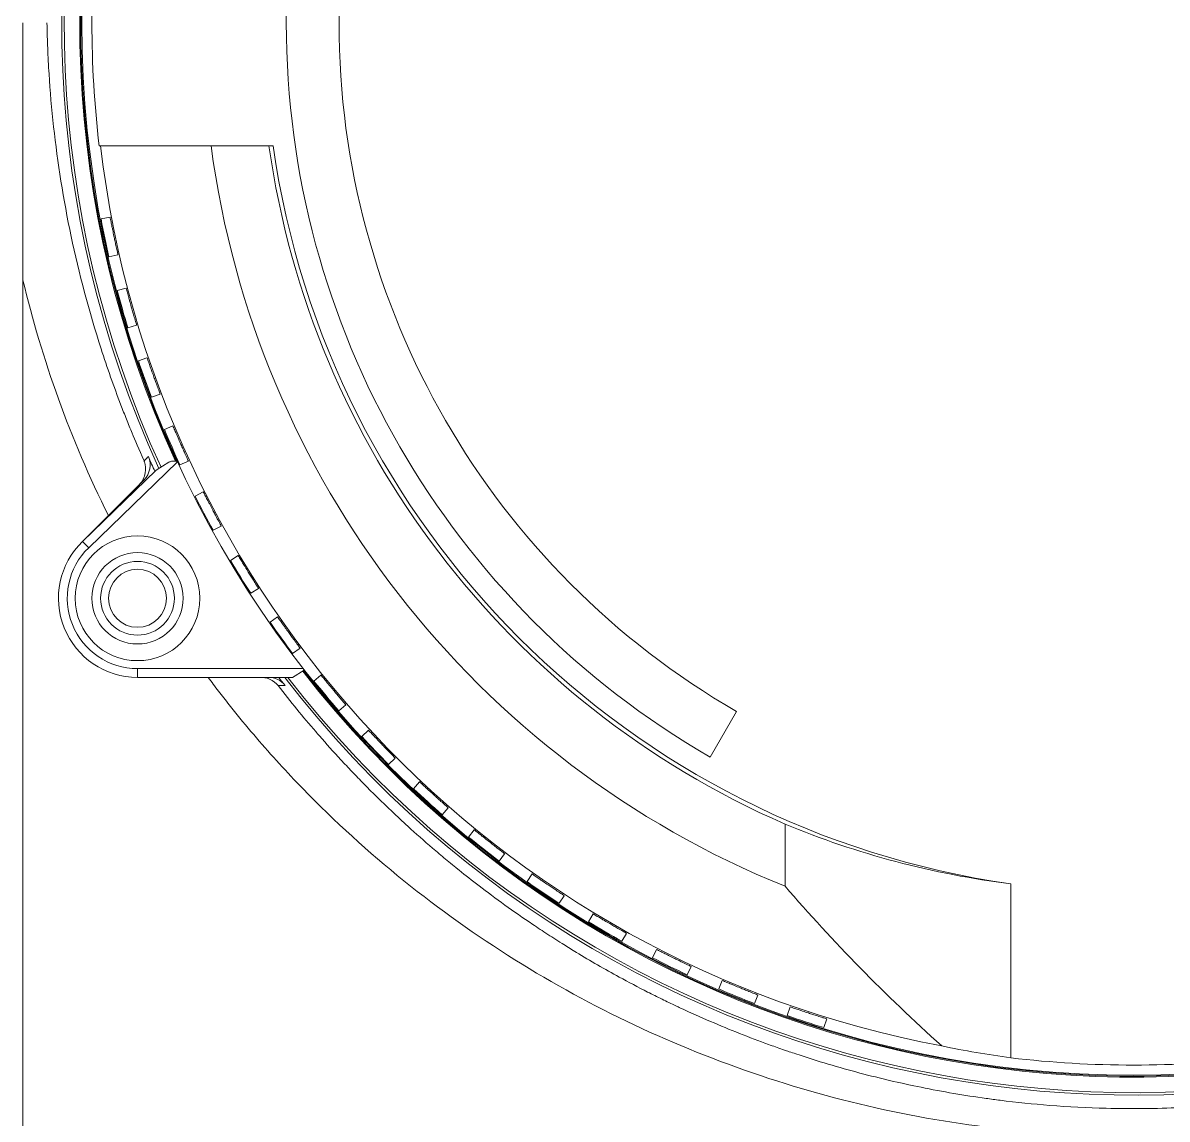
# Model space of a CAD drawing. Header units: inches. Extents: x 52169 to 69006, y 13152 to 42758.
# Drawn here: x 55429.8 to 55494.9, y 31529 to 31591.4 of the extents above; entities that cross this region are included whole.
import ezdxf

# ---------------------------------------------------------------- set-up
doc = ezdxf.new("R2010")
doc.units = ezdxf.units.IN
doc.header["$MEASUREMENT"] = 0

msp = doc.modelspace()

# ---------------------------------------------------------------- linework, layer by layer
at = {"color": 8, "linetype": 'Continuous', "lineweight": 0}
for p, q in [((55434.111, 31584.407, 0), (55434.183, 31584.407, 0)), ((55440.48, 31584.407, 0), (55444.013, 31584.407, 0)), ((55434.727, 31580.354, 0), (55434.217, 31580.247, 0)), ((55434.73, 31580.354, 0), (55434.727, 31580.354, 0)), ((55434.667, 31578.094, 0), (55435.176, 31578.2, 0)), ((55435.177, 31578.2, 0), (55435.18, 31578.201, 0)), ((55429.765, 31488.407, 0), (55429.765, 31576.772, 0)), ((55435.64, 31576.314, 0), (55435.139, 31576.173, 0)), ((55435.643, 31576.315, 0), (55435.64, 31576.315, 0)), ((55435.738, 31574.056, 0), (55436.239, 31574.198, 0)), ((55436.239, 31574.198, 0), (55436.242, 31574.198, 0)), ((55436.832, 31572.349, 0), (55436.342, 31572.173, 0)), ((55436.835, 31572.35, 0), (55436.833, 31572.349, 0)), ((55437.088, 31570.103, 0), (55437.577, 31570.279, 0)), ((55437.578, 31570.279, 0), (55437.581, 31570.28, 0)), ((55438.298, 31568.476, 0), (55437.822, 31568.266, 0)), ((55438.302, 31568.478, 0), (55438.299, 31568.476, 0)), ((55438.571, 31566.42, 0), (55433.512, 31561.534, 0)), ((55438.084, 31566.396, 0), (55437.356, 31565.941, 0)), ((55438.71, 31566.253, 0), (55439.186, 31566.463, 0)), ((55439.187, 31566.464, 0), (55439.189, 31566.465, 0)), ((55437.356, 31565.941, 0), (55433.165, 31561.894, 0)), ((55433.109, 31561.839, 0), (55436.659, 31565.389, 0)), ((55440.031, 31564.715, 0), (55439.571, 31564.472, 0)), ((55440.034, 31564.717, 0), (55440.032, 31564.716, 0)), ((55440.597, 31562.526, 0), (55441.057, 31562.769, 0)), ((55441.058, 31562.769, 0), (55441.06, 31562.771, 0)), ((55433.165, 31561.894, 0), (55433.512, 31561.534, 0)), ((55442.022, 31561.084, 0), (55441.58, 31560.81, 0)), ((55442.025, 31561.086, 0), (55442.023, 31561.085, 0)), ((55442.739, 31558.94, 0), (55443.182, 31559.214, 0)), ((55443.182, 31559.215, 0), (55443.185, 31559.216, 0)), ((55444.262, 31557.601, 0), (55443.84, 31557.296, 0)), ((55444.264, 31557.603, 0), (55444.262, 31557.601, 0)), ((55445.126, 31555.512, 0), (55445.549, 31555.817, 0)), ((55445.549, 31555.817, 0), (55445.551, 31555.819, 0)), ((55436.291, 31554.657, 0), (55445.726, 31554.657, 0)), ((55436.291, 31554.157, 0), (55436.291, 31554.657, 0)), ((55445.122, 31554.157, 0), (55445.79, 31554.575, 0)), ((55436.291, 31554.157, 0), (55445.122, 31554.157, 0)), ((55446.739, 31554.282, 0), (55446.339, 31553.949, 0)), ((55446.741, 31554.285, 0), (55446.739, 31554.283, 0)), ((55447.747, 31552.259, 0), (55448.147, 31552.592, 0)), ((55448.148, 31552.593, 0), (55448.15, 31552.594, 0)), ((55468.89, 31549.621, 0), (55470.39, 31552.219, 0)), ((55449.441, 31551.145, 0), (55449.065, 31550.784, 0)), ((55449.444, 31551.147, 0), (55449.442, 31551.145, 0)), ((55450.588, 31549.197, 0), (55450.964, 31549.557, 0)), ((55450.964, 31549.557, 0), (55450.966, 31549.559, 0)), ((55452.356, 31548.203, 0), (55452.006, 31547.818, 0)), ((55452.358, 31548.206, 0), (55452.356, 31548.204, 0)), ((55453.636, 31546.34, 0), (55453.986, 31546.725, 0)), ((55453.986, 31546.726, 0), (55453.988, 31546.728, 0)), ((55455.469, 31545.472, 0), (55455.147, 31545.063, 0)), ((55455.471, 31545.475, 0), (55455.469, 31545.473, 0)), ((55473.162, 31542.266, 0), (55473.162, 31545.806, 0)), ((55456.876, 31543.703, 0), (55457.197, 31544.112, 0)), ((55457.198, 31544.112, 0), (55457.2, 31544.114, 0)), ((55458.764, 31542.965, 0), (55458.472, 31542.534, 0)), ((55458.766, 31542.968, 0), (55458.765, 31542.966, 0)), ((55486.015, 31542.404, 0), (55486.015, 31532.502, 0)), ((55460.291, 31541.298, 0), (55460.584, 31541.728, 0)), ((55460.584, 31541.729, 0), (55460.586, 31541.731, 0)), ((55462.227, 31540.694, 0), (55461.965, 31540.244, 0)), ((55462.229, 31540.697, 0), (55462.227, 31540.694, 0)), ((55463.866, 31539.137, 0), (55464.128, 31539.587, 0)), ((55464.129, 31539.588, 0), (55464.13, 31539.59, 0)), ((55465.839, 31538.67, 0), (55465.61, 31538.202, 0)), ((55465.841, 31538.673, 0), (55465.84, 31538.67, 0)), ((55467.584, 31537.231, 0), (55467.813, 31537.698, 0)), ((55467.814, 31537.699, 0), (55467.815, 31537.701, 0)), ((55469.584, 31536.902, 0), (55469.388, 31536.42, 0)), ((55469.586, 31536.905, 0), (55469.585, 31536.903, 0)), ((55471.425, 31535.589, 0), (55471.621, 31536.071, 0)), ((55471.622, 31536.072, 0), (55471.623, 31536.074, 0)), ((55473.444, 31535.401, 0), (55473.281, 31534.906, 0)), ((55473.445, 31535.404, 0), (55473.444, 31535.401, 0)), ((55475.371, 31534.219, 0), (55475.534, 31534.713, 0)), ((55475.534, 31534.714, 0), (55475.535, 31534.717, 0))]:
    msp.add_line(p, q, dxfattribs=at)
for centre, radius in [((55493.015, 31591.407, 0), 59.89), ((55436.291, 31558.657, 0), 3.55), ((55436.291, 31558.657, 0), 2.6), ((55436.291, 31558.657, 0), 2.1), ((55436.291, 31558.657, 0), 1.65)]:
    msp.add_circle(centre, radius, dxfattribs=at)
for centre, radius, start, end in [((55493.015, 31591.407, 0), 61.028, 217.61674, 204.56328), ((55493.015, 31591.407, 0), 60.886, 217.71936, 204.54592), ((55493.015, 31591.407, 0), 60, 217.94082, 204.5662), ((55493.015, 31591.407, 0), 59.948, 217.94603, 204.60783), ((55493.015, 31591.407, 0), 48.25, 120, 240), ((55493.015, 31591.407, 0), 45.25, 120, 240), ((55493.015, 31591.407, 0), 59.319, 173.22298, 186.77702), ((55493.015, 31591.407, 0), 59.247, 186.7853, 259.36753), ((55493.015, 31591.407, 0), 53, 187.58954, 248.00095), ((55493.015, 31591.407, 0), 49.736, 188.0909, 246.47327), ((55493.015, 31591.407, 0), 49.5, 188.12968, 261.87032), ((55493.015, 31591.407, 0), 59.848, 190.74685, 192.85315), ((55493.015, 31591.407, 0), 59.848, 194.74685, 196.85315), ((55493.015, 31591.407, 0), 59.848, 198.74685, 200.85315), ((55493.015, 31591.407, 0), 59.848, 202.74685, 204.85315), ((55493.015, 31591.407, 0), 61.297, 203.74835, 204.61431), ((55438.349, 31565.972, 0), 0.5, 60.8742, 63.57967), ((55493.015, 31591.407, 0), 59.848, 206.74685, 208.85315), ((55436.291, 31558.657, 0), 4.5, 134, 270), ((55436.291, 31558.657, 0), 4, 134, 270), ((55493.015, 31591.407, 0), 59.848, 210.74685, 212.85315), ((55493.015, 31591.407, 0), 59.848, 214.74685, 216.85315), ((55493.015, 31591.407, 0), 61.297, 217.4235, 217.96923), ((55493.015, 31591.407, 0), 59.848, 218.74685, 220.85315), ((55493.015, 31591.407, 0), 59.848, 222.74685, 224.85315), ((55493.015, 31591.407, 0), 59.848, 226.74685, 228.85315), ((55493.015, 31591.407, 0), 59.848, 230.74685, 232.85315), ((55493.015, 31591.407, 0), 59.848, 234.74685, 236.85315), ((55493.015, 31591.407, 0), 59.848, 238.74685, 240.85315), ((55493.015, 31591.407, 0), 59.848, 242.74685, 244.85315), ((55493.015, 31591.407, 0), 59.848, 246.74685, 248.85315), ((55493.015, 31591.407, 0), 59.848, 250.74685, 252.85315), ((55493.015, 31591.407, 0), 59.319, 263.22298, 276.77702)]:
    msp.add_arc(centre, radius, start, end, dxfattribs=at)
for centre, major_axis, ratio, start_param, end_param in [((55435.811, 31566.238, 0), (0.851, 0.847), 0.999607, -1.56807, -0.368054), ((55492.11, 31591.407, 0), (-49.388, 0), 0.999832, 1.177052, 1.447082), ((55584.921, 31591.407, 0), (131.254, 0), 0.713939, -2.589571, -2.471064), ((55494.218, 31592.062, 0), (10.467, 59.204), 0.994615, -3.169975, -3.103254)]:
    msp.add_ellipse(centre, major_axis=major_axis, ratio=ratio, start_param=start_param, end_param=end_param, dxfattribs=at)
at = {"color": 8, "linetype": 'Continuous', "lineweight": 0, "extrusion": (0, 0, -1)}
msp.add_ellipse((55443.746, 31552.957, 0), major_axis=(1.201, -0.006), ratio=0.999445, start_param=-1.575386, end_param=-0.667005, dxfattribs=at)
at = {"color": 8, "linetype": 'Continuous', "lineweight": 0}
for points, knots in [([(55429.765, 31576.772, 0), (55429.765, 31579.153, 0), (55429.765, 31581.723, 0), (55429.765, 31585.662, 0), (55429.765, 31586.927, 0), (55429.765, 31589.284, 0), (55429.765, 31590.358, 0), (55429.765, 31591.407, 0)], [-1.689397, -1.689397, -1.689397, -1.689397, -0.818472, -0.818472, -0.386432, -0.386432, -0.000001, -0.000001, -0.000001, -0.000001]), ([(55431.135, 31591.407, 0), (55431.14, 31591.137, 0), (55431.146, 31590.882, 0), (55431.154, 31590.642, 0), (55431.161, 31590.402, 0), (55431.168, 31590.211, 0), (55431.177, 31589.968, 0), (55431.197, 31589.482, 0), (55431.222, 31588.996, 0), (55431.253, 31588.502, 0), (55431.316, 31587.514, 0), (55431.401, 31586.517, 0), (55431.514, 31585.497, 0), (55431.739, 31583.457, 0), (55432.069, 31581.365, 0), (55432.515, 31579.257, 0), (55432.96, 31577.149, 0), (55433.532, 31574.983, 0), (55434.22, 31572.854, 0), (55434.563, 31571.79, 0), (55434.942, 31570.714, 0), (55435.349, 31569.651, 0), (55435.451, 31569.386, 0), (55435.555, 31569.12, 0), (55435.661, 31568.855, 0), (55435.713, 31568.722, 0), (55435.767, 31568.59, 0), (55435.821, 31568.457, 0), (55435.874, 31568.325, 0), (55435.943, 31568.159, 0), (55435.984, 31568.06, 0), (55436.148, 31567.664, 0), (55436.371, 31567.136, 0), (55436.664, 31566.479, 0)], [0, 0, 0, 0, 0.03125, 0.03125, 0.03125, 0.0625, 0.0625, 0.0625, 0.125, 0.125, 0.125, 0.25, 0.25, 0.25, 0.5, 0.5, 0.5, 0.75, 0.75, 0.75, 0.875, 0.875, 0.875, 0.90625, 0.90625, 0.90625, 0.921875, 0.921875, 0.921875, 0.9375, 0.9375, 0.9375, 1, 1, 1, 1]), ([(55435.18, 31578.201, 0), (55435.164, 31578.275, 0), (55435.148, 31578.349, 0), (55435.131, 31578.425, 0), (55435.108, 31578.529, 0), (55435.085, 31578.638, 0), (55435.062, 31578.745, 0), (55435.042, 31578.834, 0), (55435.024, 31578.923, 0), (55435.005, 31579.012, 0), (55434.987, 31579.099, 0), (55434.968, 31579.188, 0), (55434.95, 31579.276, 0), (55434.927, 31579.388, 0), (55434.903, 31579.5, 0), (55434.88, 31579.611, 0), (55434.866, 31579.676, 0), (55434.853, 31579.742, 0), (55434.839, 31579.808, 0), (55434.821, 31579.899, 0), (55434.803, 31579.991, 0), (55434.785, 31580.08, 0), (55434.766, 31580.173, 0), (55434.748, 31580.264, 0), (55434.73, 31580.354, 0)], [0, 0, 0, 0, 0.108234, 0.108234, 0.108234, 0.25564, 0.25564, 0.25564, 0.37886, 0.37886, 0.37886, 0.49998, 0.49998, 0.49998, 0.653249, 0.653249, 0.653249, 0.744317, 0.744317, 0.744317, 0.868717, 0.868717, 0.868717, 1, 1, 1, 1]), ([(55436.242, 31574.199, 0), (55436.221, 31574.271, 0), (55436.2, 31574.344, 0), (55436.178, 31574.419, 0), (55436.148, 31574.521, 0), (55436.116, 31574.628, 0), (55436.086, 31574.733, 0), (55436.061, 31574.821, 0), (55436.036, 31574.908, 0), (55436.011, 31574.995, 0), (55435.987, 31575.081, 0), (55435.962, 31575.169, 0), (55435.938, 31575.255, 0), (55435.906, 31575.365, 0), (55435.875, 31575.475, 0), (55435.845, 31575.584, 0), (55435.826, 31575.649, 0), (55435.808, 31575.713, 0), (55435.79, 31575.778, 0), (55435.766, 31575.867, 0), (55435.741, 31575.958, 0), (55435.717, 31576.045, 0), (55435.692, 31576.137, 0), (55435.667, 31576.226, 0), (55435.643, 31576.315, 0)], [0, 0, 0, 0, 0.108234, 0.108234, 0.108234, 0.25564, 0.25564, 0.25564, 0.37886, 0.37886, 0.37886, 0.49998, 0.49998, 0.49998, 0.653249, 0.653249, 0.653249, 0.744317, 0.744317, 0.744317, 0.868717, 0.868717, 0.868717, 1, 1, 1, 1]), ([(55437.581, 31570.28, 0), (55437.554, 31570.351, 0), (55437.528, 31570.422, 0), (55437.501, 31570.496, 0), (55437.464, 31570.595, 0), (55437.425, 31570.7, 0), (55437.388, 31570.803, 0), (55437.356, 31570.889, 0), (55437.326, 31570.973, 0), (55437.295, 31571.059, 0), (55437.264, 31571.143, 0), (55437.234, 31571.228, 0), (55437.203, 31571.313, 0), (55437.165, 31571.421, 0), (55437.126, 31571.528, 0), (55437.088, 31571.635, 0), (55437.065, 31571.698, 0), (55437.042, 31571.761, 0), (55437.02, 31571.824, 0), (55436.989, 31571.911, 0), (55436.958, 31572, 0), (55436.928, 31572.086, 0), (55436.897, 31572.176, 0), (55436.866, 31572.263, 0), (55436.835, 31572.35, 0)], [0, 0, 0, 0, 0.108234, 0.108234, 0.108234, 0.25564, 0.25564, 0.25564, 0.37886, 0.37886, 0.37886, 0.49998, 0.49998, 0.49998, 0.653249, 0.653249, 0.653249, 0.744317, 0.744317, 0.744317, 0.868717, 0.868717, 0.868717, 1, 1, 1, 1]), ([(55439.189, 31566.465, 0), (55439.158, 31566.534, 0), (55439.127, 31566.603, 0), (55439.095, 31566.674, 0), (55439.051, 31566.771, 0), (55439.005, 31566.873, 0), (55438.961, 31566.972, 0), (55438.923, 31567.056, 0), (55438.887, 31567.138, 0), (55438.85, 31567.222, 0), (55438.814, 31567.303, 0), (55438.777, 31567.386, 0), (55438.741, 31567.469, 0), (55438.695, 31567.574, 0), (55438.649, 31567.678, 0), (55438.603, 31567.781, 0), (55438.576, 31567.843, 0), (55438.549, 31567.904, 0), (55438.522, 31567.966, 0), (55438.486, 31568.051, 0), (55438.449, 31568.137, 0), (55438.413, 31568.22, 0), (55438.375, 31568.308, 0), (55438.338, 31568.393, 0), (55438.302, 31568.477, 0)], [0, 0, 0, 0, 0.108234, 0.108234, 0.108234, 0.25564, 0.25564, 0.25564, 0.37886, 0.37886, 0.37886, 0.49998, 0.49998, 0.49998, 0.653249, 0.653249, 0.653249, 0.744317, 0.744317, 0.744317, 0.868717, 0.868717, 0.868717, 1, 1, 1, 1]), ([(55436.378, 31565.108, 0), (55436.479, 31565.209, 0), (55436.558, 31565.322, 0), (55436.675, 31565.555, 0), (55436.713, 31565.676, 0), (55436.771, 31566.012, 0), (55436.752, 31566.228, 0), (55436.682, 31566.432, 0), (55436.675, 31566.451, 0), (55436.668, 31566.47, 0), (55436.664, 31566.479, 0)], [-0.2276297, -0.2276297, -0.2276297, -0.2276297, -0.1681721, -0.1681721, -0.1081831, -0.1081831, 0, 0, 0.0053435, 0.0106869, 0.0106869, 0.0106869, 0.0106869]), ([(55436.909, 31566.722, 0), (55436.882, 31566.695, 0), (55436.855, 31566.668, 0), (55436.828, 31566.641, 0), (55436.8, 31566.614, 0), (55436.773, 31566.587, 0), (55436.746, 31566.56, 0), (55436.719, 31566.533, 0), (55436.691, 31566.506, 0), (55436.664, 31566.479, 0)], [0, 0, 0, 0, 0.333333, 0.333333, 0.333333, 0.666667, 0.666667, 0.666667, 1, 1, 1, 1]), ([(55438.084, 31566.396, 0), (55438.105, 31566.409, 0), (55438.127, 31566.421, 0), (55438.206, 31566.455, 0), (55438.265, 31566.468, 0), (55438.378, 31566.474, 0), (55438.447, 31566.466, 0), (55438.526, 31566.44, 0), (55438.549, 31566.431, 0), (55438.571, 31566.42, 0)], [-0.53733737, -0.53733737, -0.53733737, -0.53733737, -0.53000881, -0.53000881, -0.51239588, -0.51239588, -0.49441052, -0.49441052, -0.48732849, -0.48732849, -0.48732849, -0.48732849]), ([(55441.06, 31562.771, 0), (55441.025, 31562.837, 0), (55440.989, 31562.904, 0), (55440.952, 31562.973, 0), (55440.901, 31563.067, 0), (55440.848, 31563.165, 0), (55440.797, 31563.261, 0), (55440.754, 31563.342, 0), (55440.711, 31563.422, 0), (55440.669, 31563.502, 0), (55440.627, 31563.581, 0), (55440.585, 31563.661, 0), (55440.543, 31563.741, 0), (55440.49, 31563.842, 0), (55440.436, 31563.943, 0), (55440.384, 31564.043, 0), (55440.352, 31564.103, 0), (55440.321, 31564.162, 0), (55440.29, 31564.222, 0), (55440.248, 31564.304, 0), (55440.205, 31564.387, 0), (55440.163, 31564.468, 0), (55440.119, 31564.553, 0), (55440.077, 31564.635, 0), (55440.034, 31564.717, 0)], [0, 0, 0, 0, 0.108234, 0.108234, 0.108234, 0.25564, 0.25564, 0.25564, 0.37886, 0.37886, 0.37886, 0.49998, 0.49998, 0.49998, 0.653249, 0.653249, 0.653249, 0.744317, 0.744317, 0.744317, 0.868717, 0.868717, 0.868717, 1, 1, 1, 1]), ([(55443.184, 31559.216, 0), (55443.144, 31559.28, 0), (55443.104, 31559.344, 0), (55443.062, 31559.41, 0), (55443.005, 31559.501, 0), (55442.945, 31559.595, 0), (55442.887, 31559.687, 0), (55442.839, 31559.765, 0), (55442.791, 31559.841, 0), (55442.743, 31559.919, 0), (55442.696, 31559.995, 0), (55442.648, 31560.072, 0), (55442.601, 31560.148, 0), (55442.54, 31560.245, 0), (55442.48, 31560.342, 0), (55442.421, 31560.439, 0), (55442.385, 31560.496, 0), (55442.35, 31560.553, 0), (55442.315, 31560.61, 0), (55442.267, 31560.689, 0), (55442.218, 31560.769, 0), (55442.171, 31560.847, 0), (55442.121, 31560.928, 0), (55442.073, 31561.007, 0), (55442.025, 31561.086, 0)], [0, 0, 0, 0, 0.108234, 0.108234, 0.108234, 0.25564, 0.25564, 0.25564, 0.37886, 0.37886, 0.37886, 0.49998, 0.49998, 0.49998, 0.653249, 0.653249, 0.653249, 0.744317, 0.744317, 0.744317, 0.868717, 0.868717, 0.868717, 1, 1, 1, 1]), ([(55444.303, 31553.691, 0), (55445.013, 31552.771, 0), (55445.724, 31551.902, 0), (55446.439, 31551.073, 0), (55446.51, 31550.99, 0), (55446.581, 31550.908, 0), (55446.652, 31550.827, 0), (55447.045, 31550.375, 0), (55447.45, 31549.923, 0), (55447.868, 31549.471, 0), (55448.077, 31549.245, 0), (55448.289, 31549.018, 0), (55448.504, 31548.792, 0), (55448.719, 31548.566, 0), (55448.964, 31548.313, 0), (55449.159, 31548.114, 0), (55449.669, 31547.595, 0), (55450.204, 31547.067, 0), (55450.766, 31546.534, 0), (55451.065, 31546.25, 0), (55451.372, 31545.965, 0), (55451.687, 31545.678, 0), (55452.14, 31545.266, 0), (55452.609, 31544.85, 0), (55453.095, 31544.434, 0), (55453.338, 31544.225, 0), (55453.586, 31544.017, 0), (55453.837, 31543.808, 0), (55453.963, 31543.703, 0), (55454.09, 31543.599, 0), (55454.218, 31543.494, 0), (55454.346, 31543.389, 0), (55454.511, 31543.256, 0), (55454.605, 31543.18, 0), (55454.959, 31542.896, 0), (55455.338, 31542.597, 0), (55455.744, 31542.287, 0), (55456.2, 31541.938, 0), (55456.689, 31541.573, 0), (55457.212, 31541.196, 0), (55457.707, 31540.84, 0), (55458.233, 31540.472, 0), (55458.792, 31540.095, 0), (55459.071, 31539.907, 0), (55459.359, 31539.717, 0), (55459.655, 31539.524, 0), (55459.803, 31539.428, 0), (55459.953, 31539.332, 0), (55460.105, 31539.235, 0), (55460.257, 31539.138, 0), (55460.438, 31539.023, 0), (55460.567, 31538.943, 0), (55460.803, 31538.795, 0), (55461.041, 31538.649, 0), (55461.279, 31538.505, 0), (55462.081, 31538.018, 0), (55462.895, 31537.549, 0), (55463.721, 31537.098, 0), (55464.256, 31536.806, 0), (55464.795, 31536.522, 0), (55465.338, 31536.247, 0), (55465.61, 31536.109, 0), (55465.883, 31535.973, 0), (55466.156, 31535.839, 0), (55466.43, 31535.705, 0), (55466.668, 31535.59, 0), (55466.98, 31535.443, 0), (55467.047, 31535.412, 0), (55467.114, 31535.381, 0), (55467.18, 31535.349, 0), (55468.357, 31534.801, 0), (55469.486, 31534.319, 0), (55470.561, 31533.894, 0), (55471.129, 31533.669, 0), (55471.682, 31533.46, 0), (55472.219, 31533.265, 0), (55472.488, 31533.168, 0), (55472.752, 31533.074, 0), (55473.013, 31532.984, 0), (55473.092, 31532.956, 0), (55473.172, 31532.929, 0), (55473.25, 31532.902, 0), (55473.301, 31532.885, 0), (55473.351, 31532.868, 0), (55473.401, 31532.851, 0), (55473.529, 31532.807, 0), (55473.628, 31532.774, 0), (55473.782, 31532.723, 0), (55475.018, 31532.312, 0), (55476.232, 31531.952, 0), (55477.421, 31531.638, 0), (55478.015, 31531.481, 0), (55478.602, 31531.335, 0), (55479.183, 31531.2, 0), (55479.237, 31531.187, 0), (55479.291, 31531.174, 0), (55479.345, 31531.162, 0), (55479.862, 31531.043, 0), (55480.34, 31530.939, 0), (55480.904, 31530.825, 0), (55482.148, 31530.572, 0), (55483.383, 31530.362, 0), (55484.607, 31530.192, 0), (55484.876, 31530.154, 0), (55485.142, 31530.119, 0), (55485.407, 31530.086, 0), (55486.35, 31529.967, 0), (55487.277, 31529.872, 0), (55488.244, 31529.796, 0), (55489.304, 31529.712, 0), (55490.375, 31529.656, 0), (55491.442, 31529.629, 0), (55492.869, 31529.592, 0), (55494.29, 31529.606, 0), (55495.675, 31529.667, 0), (55496.271, 31529.693, 0), (55496.869, 31529.727, 0), (55497.469, 31529.772, 0), (55498.09, 31529.817, 0), (55498.713, 31529.872, 0), (55499.339, 31529.938, 0), (55499.955, 31530.002, 0), (55500.572, 31530.076, 0), (55501.192, 31530.16, 0), (55501.811, 31530.244, 0), (55502.478, 31530.345, 0), (55503.056, 31530.442, 0), (55503.207, 31530.467, 0), (55503.359, 31530.493, 0), (55503.512, 31530.52, 0), (55504.52, 31530.696, 0), (55505.547, 31530.902, 0), (55506.589, 31531.14, 0), (55507.19, 31531.277, 0), (55507.795, 31531.425, 0), (55508.405, 31531.584, 0), (55508.711, 31531.664, 0), (55509.017, 31531.746, 0), (55509.325, 31531.832, 0), (55509.408, 31531.855, 0), (55509.494, 31531.879, 0), (55509.581, 31531.903, 0), (55509.817, 31531.97, 0), (55510.058, 31532.04, 0), (55510.251, 31532.097, 0), (55511.305, 31532.407, 0), (55512.411, 31532.764, 0), (55513.563, 31533.176, 0), (55514.139, 31533.382, 0), (55514.726, 31533.602, 0), (55515.325, 31533.836, 0), (55515.439, 31533.881, 0), (55515.554, 31533.927, 0), (55515.669, 31533.973, 0), (55515.855, 31534.047, 0), (55516.042, 31534.123, 0), (55516.23, 31534.2, 0), (55516.383, 31534.263, 0), (55516.535, 31534.326, 0), (55516.689, 31534.391, 0), (55516.766, 31534.423, 0), (55516.843, 31534.456, 0), (55516.92, 31534.489, 0), (55516.997, 31534.521, 0), (55517.105, 31534.568, 0), (55517.151, 31534.588, 0), (55518.267, 31535.068, 0), (55519.8, 31535.761, 0), (55521.683, 31536.761, 0), (55522.311, 31537.094, 0), (55522.979, 31537.463, 0), (55523.682, 31537.87, 0), (55525.086, 31538.683, 0), (55526.283, 31539.45, 0), (55527.293, 31540.132, 0), (55527.338, 31540.163, 0), (55527.384, 31540.193, 0), (55527.429, 31540.224, 0), (55527.88, 31540.531, 0), (55528.293, 31540.82, 0), (55528.669, 31541.089, 0), (55528.876, 31541.237, 0), (55529.072, 31541.379, 0), (55529.256, 31541.514, 0), (55529.349, 31541.582, 0), (55529.438, 31541.648, 0), (55529.525, 31541.713, 0), (55529.569, 31541.745, 0), (55529.611, 31541.777, 0), (55529.654, 31541.808, 0), (55529.696, 31541.839, 0), (55529.71, 31541.85, 0), (55529.778, 31541.901, 0), (55530.831, 31542.69, 0), (55531.808, 31543.475, 0), (55532.714, 31544.245, 0), (55532.744, 31544.27, 0), (55532.773, 31544.294, 0), (55532.802, 31544.319, 0), (55533.268, 31544.716, 0), (55533.715, 31545.109, 0), (55534.144, 31545.496, 0), (55534.358, 31545.69, 0), (55534.569, 31545.883, 0), (55534.774, 31546.074, 0), (55534.98, 31546.264, 0), (55535.141, 31546.416, 0), (55535.378, 31546.642, 0), (55536.08, 31547.311, 0), (55536.751, 31547.981, 0), (55537.391, 31548.651, 0), (55537.616, 31548.885, 0), (55537.837, 31549.12, 0), (55538.055, 31549.354, 0), (55538.474, 31549.805, 0), (55538.879, 31550.255, 0), (55539.271, 31550.704, 0), (55539.468, 31550.928, 0), (55539.661, 31551.152, 0), (55539.851, 31551.375, 0), (55540.041, 31551.598, 0), (55540.209, 31551.799, 0), (55540.411, 31552.043, 0), (55540.753, 31552.456, 0), (55541.085, 31552.869, 0), (55541.409, 31553.282, 0), (55541.468, 31553.357, 0), (55541.527, 31553.433, 0), (55541.586, 31553.508, 0), (55541.965, 31553.996, 0), (55542.312, 31554.455, 0), (55542.689, 31554.97, 0), (55542.877, 31555.227, 0), (55543.061, 31555.482, 0), (55543.24, 31555.735, 0), (55543.329, 31555.861, 0), (55543.418, 31555.987, 0), (55543.505, 31556.112, 0), (55543.592, 31556.237, 0), (55543.699, 31556.391, 0), (55543.763, 31556.485, 0), (55544.023, 31556.862, 0), (55544.37, 31557.375, 0), (55544.793, 31558.032, 0)], [0.0000003, 0.0000003, 0.0000003, 0.0000003, 0.0284211, 0.0284211, 0.0284211, 0.03125, 0.03125, 0.03125, 0.046875, 0.046875, 0.046875, 0.0546875, 0.0546875, 0.0546875, 0.0625, 0.0625, 0.0625, 0.0828931, 0.0828931, 0.0828931, 0.09375, 0.09375, 0.09375, 0.109375, 0.109375, 0.109375, 0.1171875, 0.1171875, 0.1171875, 0.1210938, 0.1210938, 0.1210938, 0.125, 0.125, 0.125, 0.1397113, 0.1397113, 0.1397113, 0.15625, 0.15625, 0.15625, 0.171875, 0.171875, 0.171875, 0.1796875, 0.1796875, 0.1796875, 0.1835938, 0.1835938, 0.1835938, 0.1875, 0.1875, 0.1875, 0.1946473, 0.1946473, 0.1946473, 0.21875, 0.21875, 0.21875, 0.234375, 0.234375, 0.234375, 0.2421875, 0.2421875, 0.2421875, 0.25, 0.25, 0.25, 0.2516755, 0.2516755, 0.2516755, 0.28125, 0.28125, 0.28125, 0.296875, 0.296875, 0.296875, 0.3046875, 0.3046875, 0.3046875, 0.3070726, 0.3070726, 0.3070726, 0.3085938, 0.3085938, 0.3085938, 0.3125, 0.3125, 0.3125, 0.34375, 0.34375, 0.34375, 0.359375, 0.359375, 0.359375, 0.3608432, 0.3608432, 0.3608432, 0.375, 0.375, 0.375, 0.40625, 0.40625, 0.40625, 0.4131074, 0.4131074, 0.4131074, 0.4375, 0.4375, 0.4375, 0.4642473, 0.4642473, 0.4642473, 0.5, 0.5, 0.5, 0.5153623, 0.5153623, 0.5153623, 0.53125, 0.53125, 0.53125, 0.546875, 0.546875, 0.546875, 0.5625, 0.5625, 0.5625, 0.5666048, 0.5666048, 0.5666048, 0.59375, 0.59375, 0.59375, 0.609375, 0.609375, 0.609375, 0.6171875, 0.6171875, 0.6171875, 0.6192922, 0.6192922, 0.6192922, 0.625, 0.625, 0.625, 0.65625, 0.65625, 0.65625, 0.671875, 0.671875, 0.671875, 0.6748601, 0.6748601, 0.6748601, 0.6796875, 0.6796875, 0.6796875, 0.6835938, 0.6835938, 0.6835938, 0.6855469, 0.6855469, 0.6855469, 0.6875, 0.6875, 0.6875, 0.7343568, 0.7343568, 0.7343568, 0.75, 0.75, 0.75, 0.78125, 0.78125, 0.78125, 0.7826617, 0.7826617, 0.7826617, 0.796875, 0.796875, 0.796875, 0.8046875, 0.8046875, 0.8046875, 0.8085938, 0.8085938, 0.8085938, 0.8105469, 0.8105469, 0.8105469, 0.8125, 0.8125, 0.8125, 0.8427693, 0.8427693, 0.8427693, 0.84375, 0.84375, 0.84375, 0.859375, 0.859375, 0.859375, 0.8671875, 0.8671875, 0.8671875, 0.875, 0.875, 0.875, 0.8981357, 0.8981357, 0.8981357, 0.90625, 0.90625, 0.90625, 0.921875, 0.921875, 0.921875, 0.9296875, 0.9296875, 0.9296875, 0.9375, 0.9375, 0.9375, 0.9507159, 0.9507159, 0.9507159, 0.953125, 0.953125, 0.953125, 0.96875, 0.96875, 0.96875, 0.9765625, 0.9765625, 0.9765625, 0.9804688, 0.9804688, 0.9804688, 0.984375, 0.984375, 0.984375, 1, 1, 1, 1]), ([(55445.551, 31555.819, 0), (55445.507, 31555.88, 0), (55445.462, 31555.941, 0), (55445.416, 31556.004, 0), (55445.353, 31556.09, 0), (55445.286, 31556.179, 0), (55445.222, 31556.268, 0), (55445.168, 31556.342, 0), (55445.115, 31556.415, 0), (55445.062, 31556.488, 0), (55445.01, 31556.561, 0), (55444.957, 31556.634, 0), (55444.904, 31556.708, 0), (55444.837, 31556.8, 0), (55444.77, 31556.893, 0), (55444.704, 31556.985, 0), (55444.665, 31557.039, 0), (55444.626, 31557.093, 0), (55444.587, 31557.148, 0), (55444.533, 31557.224, 0), (55444.479, 31557.3, 0), (55444.427, 31557.374, 0), (55444.371, 31557.453, 0), (55444.318, 31557.528, 0), (55444.265, 31557.603, 0)], [0, 0, 0, 0, 0.108234, 0.108234, 0.108234, 0.25564, 0.25564, 0.25564, 0.37886, 0.37886, 0.37886, 0.49998, 0.49998, 0.49998, 0.653249, 0.653249, 0.653249, 0.744317, 0.744317, 0.744317, 0.868717, 0.868717, 0.868717, 1, 1, 1, 1]), ([(55440.313, 31554.157, 0), (55440.509, 31553.895, 0), (55440.706, 31553.634, 0), (55440.905, 31553.374, 0), (55441.103, 31553.114, 0), (55441.305, 31552.857, 0), (55441.508, 31552.601, 0), (55441.914, 31552.089, 0), (55442.328, 31551.583, 0), (55442.749, 31551.084, 0), (55443.592, 31550.086, 0), (55444.465, 31549.116, 0), (55445.365, 31548.174, 0), (55447.166, 31546.292, 0), (55449.078, 31544.526, 0), (55451.083, 31542.885, 0), (55453.089, 31541.243, 0), (55455.188, 31539.728, 0), (55457.367, 31538.344, 0), (55459.547, 31536.959, 0), (55461.806, 31535.704, 0), (55464.136, 31534.585, 0), (55468.787, 31532.351, 0), (55473.722, 31530.653, 0), (55478.817, 31529.549, 0), (55483.908, 31528.447, 0), (55489.161, 31527.935, 0), (55494.395, 31528.043, 0), (55499.63, 31528.15, 0), (55504.848, 31528.877, 0), (55509.881, 31530.185, 0), (55514.917, 31531.495, 0), (55519.769, 31533.39, 0), (55524.322, 31535.814, 0), (55526.603, 31537.028, 0), (55528.809, 31538.375, 0), (55530.931, 31539.851, 0), (55533.051, 31541.327, 0), (55535.088, 31542.933, 0), (55537.025, 31544.66, 0), (55538.003, 31545.531, 0), (55538.955, 31546.433, 0), (55539.879, 31547.366, 0), (55540.787, 31548.283, 0), (55541.668, 31549.229, 0), (55542.522, 31550.201, 0), (55543.372, 31551.169, 0), (55544.197, 31552.163, 0), (55544.982, 31553.187, 0), (55545.787, 31554.238, 0), (55546.55, 31555.323, 0), (55547.314, 31556.407, 0)], [0, 0, 0, 0, 0.007821, 0.007821, 0.007821, 0.015642, 0.015642, 0.015642, 0.031284, 0.031284, 0.031284, 0.062565, 0.062565, 0.062565, 0.125104, 0.125104, 0.125104, 0.187648, 0.187648, 0.187648, 0.250225, 0.250225, 0.250225, 0.375145, 0.375145, 0.375145, 0.499983, 0.499983, 0.499983, 0.624827, 0.624827, 0.624827, 0.749755, 0.749755, 0.749755, 0.812332, 0.812332, 0.812332, 0.874873, 0.874873, 0.874873, 0.906435, 0.906435, 0.906435, 0.937442, 0.937442, 0.937442, 0.968322, 0.968322, 0.968322, 1, 1, 1, 1]), ([(55443.31, 31554.157, 0), (55443.41, 31554.157, 0), (55443.521, 31554.141, 0), (55443.604, 31554.122, 0), (55443.646, 31554.111, 0), (55443.691, 31554.099, 0), (55443.736, 31554.083, 0), (55443.781, 31554.067, 0), (55443.85, 31554.037, 0), (55443.875, 31554.025, 0), (55443.966, 31553.98, 0), (55444.203, 31553.806, 0), (55444.286, 31553.712, 0), (55444.292, 31553.704, 0), (55444.298, 31553.697, 0), (55444.303, 31553.691, 0)], [0.0064894, 0.0064894, 0.0064894, 0.0064894, 0.25, 0.25, 0.25, 0.375, 0.375, 0.375, 0.5, 0.5, 0.5, 0.9629633, 0.9629633, 0.9629633, 1, 1, 1, 1]), ([(55444.303, 31553.691, 0), (55444.335, 31553.692, 0), (55444.367, 31553.692, 0), (55444.398, 31553.692, 0), (55444.448, 31553.693, 0), (55444.497, 31553.693, 0), (55444.546, 31553.694, 0), (55444.595, 31553.694, 0), (55444.644, 31553.695, 0), (55444.693, 31553.695, 0)], [0, 0, 0, 0, 0.245208, 0.245208, 0.245208, 0.623131, 0.623131, 0.623131, 1, 1, 1, 1]), ([(55448.15, 31552.594, 0), (55448.101, 31552.652, 0), (55448.052, 31552.71, 0), (55448.001, 31552.77, 0), (55447.932, 31552.851, 0), (55447.86, 31552.936, 0), (55447.79, 31553.019, 0), (55447.731, 31553.089, 0), (55447.673, 31553.158, 0), (55447.615, 31553.228, 0), (55447.557, 31553.297, 0), (55447.499, 31553.367, 0), (55447.442, 31553.436, 0), (55447.368, 31553.524, 0), (55447.295, 31553.612, 0), (55447.223, 31553.698, 0), (55447.18, 31553.75, 0), (55447.137, 31553.802, 0), (55447.094, 31553.854, 0), (55447.036, 31553.925, 0), (55446.976, 31553.998, 0), (55446.919, 31554.068, 0), (55446.858, 31554.142, 0), (55446.8, 31554.213, 0), (55446.741, 31554.285, 0)], [0, 0, 0, 0, 0.108234, 0.108234, 0.108234, 0.25564, 0.25564, 0.25564, 0.37886, 0.37886, 0.37886, 0.49998, 0.49998, 0.49998, 0.653249, 0.653249, 0.653249, 0.744317, 0.744317, 0.744317, 0.868717, 0.868717, 0.868717, 1, 1, 1, 1]), ([(55450.966, 31549.559, 0), (55450.913, 31549.613, 0), (55450.861, 31549.668, 0), (55450.806, 31549.724, 0), (55450.732, 31549.8, 0), (55450.654, 31549.88, 0), (55450.578, 31549.958, 0), (55450.514, 31550.024, 0), (55450.451, 31550.089, 0), (55450.388, 31550.154, 0), (55450.326, 31550.219, 0), (55450.264, 31550.284, 0), (55450.201, 31550.35, 0), (55450.122, 31550.432, 0), (55450.043, 31550.514, 0), (55449.965, 31550.596, 0), (55449.918, 31550.645, 0), (55449.872, 31550.693, 0), (55449.826, 31550.742, 0), (55449.762, 31550.809, 0), (55449.698, 31550.877, 0), (55449.636, 31550.943, 0), (55449.57, 31551.013, 0), (55449.507, 31551.08, 0), (55449.444, 31551.147, 0)], [0, 0, 0, 0, 0.108234, 0.108234, 0.108234, 0.25564, 0.25564, 0.25564, 0.37886, 0.37886, 0.37886, 0.49998, 0.49998, 0.49998, 0.653249, 0.653249, 0.653249, 0.744317, 0.744317, 0.744317, 0.868717, 0.868717, 0.868717, 1, 1, 1, 1]), ([(55453.988, 31546.728, 0), (55453.931, 31546.778, 0), (55453.875, 31546.829, 0), (55453.817, 31546.881, 0), (55453.737, 31546.952, 0), (55453.654, 31547.026, 0), (55453.572, 31547.099, 0), (55453.504, 31547.16, 0), (55453.437, 31547.22, 0), (55453.37, 31547.281, 0), (55453.303, 31547.342, 0), (55453.237, 31547.402, 0), (55453.17, 31547.463, 0), (55453.085, 31547.54, 0), (55453, 31547.616, 0), (55452.917, 31547.692, 0), (55452.867, 31547.738, 0), (55452.818, 31547.783, 0), (55452.768, 31547.828, 0), (55452.7, 31547.891, 0), (55452.631, 31547.954, 0), (55452.564, 31548.016, 0), (55452.494, 31548.081, 0), (55452.426, 31548.143, 0), (55452.358, 31548.206, 0)], [0, 0, 0, 0, 0.108234, 0.108234, 0.108234, 0.25564, 0.25564, 0.25564, 0.37886, 0.37886, 0.37886, 0.49998, 0.49998, 0.49998, 0.653249, 0.653249, 0.653249, 0.744317, 0.744317, 0.744317, 0.868717, 0.868717, 0.868717, 1, 1, 1, 1]), ([(55457.2, 31544.114, 0), (55457.14, 31544.161, 0), (55457.08, 31544.207, 0), (55457.018, 31544.255, 0), (55456.934, 31544.32, 0), (55456.845, 31544.388, 0), (55456.759, 31544.455, 0), (55456.687, 31544.511, 0), (55456.616, 31544.567, 0), (55456.544, 31544.623, 0), (55456.474, 31544.679, 0), (55456.403, 31544.735, 0), (55456.332, 31544.791, 0), (55456.242, 31544.861, 0), (55456.152, 31544.932, 0), (55456.064, 31545.002, 0), (55456.011, 31545.043, 0), (55455.959, 31545.085, 0), (55455.906, 31545.127, 0), (55455.833, 31545.184, 0), (55455.76, 31545.243, 0), (55455.69, 31545.3, 0), (55455.615, 31545.36, 0), (55455.543, 31545.417, 0), (55455.471, 31545.475, 0)], [0, 0, 0, 0, 0.108234, 0.108234, 0.108234, 0.25564, 0.25564, 0.25564, 0.37886, 0.37886, 0.37886, 0.49998, 0.49998, 0.49998, 0.653249, 0.653249, 0.653249, 0.744317, 0.744317, 0.744317, 0.868717, 0.868717, 0.868717, 1, 1, 1, 1]), ([(55460.586, 31541.731, 0), (55460.523, 31541.773, 0), (55460.46, 31541.815, 0), (55460.395, 31541.859, 0), (55460.306, 31541.918, 0), (55460.213, 31541.98, 0), (55460.123, 31542.041, 0), (55460.047, 31542.092, 0), (55459.972, 31542.142, 0), (55459.897, 31542.193, 0), (55459.823, 31542.244, 0), (55459.748, 31542.294, 0), (55459.673, 31542.345, 0), (55459.579, 31542.409, 0), (55459.484, 31542.473, 0), (55459.391, 31542.537, 0), (55459.335, 31542.575, 0), (55459.28, 31542.613, 0), (55459.224, 31542.651, 0), (55459.148, 31542.703, 0), (55459.071, 31542.757, 0), (55458.997, 31542.808, 0), (55458.918, 31542.863, 0), (55458.842, 31542.915, 0), (55458.766, 31542.968, 0)], [0, 0, 0, 0, 0.108234, 0.108234, 0.108234, 0.25564, 0.25564, 0.25564, 0.37886, 0.37886, 0.37886, 0.49998, 0.49998, 0.49998, 0.653249, 0.653249, 0.653249, 0.744317, 0.744317, 0.744317, 0.868717, 0.868717, 0.868717, 1, 1, 1, 1]), ([(55464.13, 31539.59, 0), (55464.064, 31539.628, 0), (55463.999, 31539.665, 0), (55463.931, 31539.704, 0), (55463.838, 31539.757, 0), (55463.741, 31539.812, 0), (55463.646, 31539.866, 0), (55463.567, 31539.912, 0), (55463.489, 31539.957, 0), (55463.41, 31540.003, 0), (55463.333, 31540.048, 0), (55463.255, 31540.093, 0), (55463.177, 31540.139, 0), (55463.078, 31540.196, 0), (55462.979, 31540.254, 0), (55462.882, 31540.311, 0), (55462.824, 31540.344, 0), (55462.766, 31540.378, 0), (55462.708, 31540.413, 0), (55462.628, 31540.459, 0), (55462.548, 31540.508, 0), (55462.47, 31540.554, 0), (55462.387, 31540.603, 0), (55462.308, 31540.65, 0), (55462.229, 31540.697, 0)], [0, 0, 0, 0, 0.108234, 0.108234, 0.108234, 0.25564, 0.25564, 0.25564, 0.37886, 0.37886, 0.37886, 0.49998, 0.49998, 0.49998, 0.653249, 0.653249, 0.653249, 0.744317, 0.744317, 0.744317, 0.868717, 0.868717, 0.868717, 1, 1, 1, 1]), ([(55467.815, 31537.701, 0), (55467.747, 31537.734, 0), (55467.679, 31537.767, 0), (55467.608, 31537.801, 0), (55467.512, 31537.847, 0), (55467.412, 31537.895, 0), (55467.313, 31537.943, 0), (55467.231, 31537.983, 0), (55467.15, 31538.023, 0), (55467.068, 31538.063, 0), (55466.988, 31538.102, 0), (55466.907, 31538.142, 0), (55466.826, 31538.182, 0), (55466.723, 31538.233, 0), (55466.621, 31538.283, 0), (55466.519, 31538.333, 0), (55466.459, 31538.363, 0), (55466.399, 31538.392, 0), (55466.339, 31538.423, 0), (55466.256, 31538.464, 0), (55466.172, 31538.506, 0), (55466.091, 31538.547, 0), (55466.006, 31538.59, 0), (55465.923, 31538.631, 0), (55465.841, 31538.673, 0)], [0, 0, 0, 0, 0.108234, 0.108234, 0.108234, 0.25564, 0.25564, 0.25564, 0.37886, 0.37886, 0.37886, 0.49998, 0.49998, 0.49998, 0.653249, 0.653249, 0.653249, 0.744317, 0.744317, 0.744317, 0.868717, 0.868717, 0.868717, 1, 1, 1, 1]), ([(55471.623, 31536.074, 0), (55471.552, 31536.102, 0), (55471.482, 31536.13, 0), (55471.409, 31536.159, 0), (55471.31, 31536.199, 0), (55471.207, 31536.24, 0), (55471.105, 31536.281, 0), (55471.02, 31536.315, 0), (55470.937, 31536.348, 0), (55470.853, 31536.383, 0), (55470.77, 31536.417, 0), (55470.686, 31536.451, 0), (55470.602, 31536.485, 0), (55470.497, 31536.528, 0), (55470.391, 31536.571, 0), (55470.286, 31536.614, 0), (55470.224, 31536.64, 0), (55470.162, 31536.665, 0), (55470.1, 31536.691, 0), (55470.015, 31536.726, 0), (55469.928, 31536.763, 0), (55469.844, 31536.798, 0), (55469.756, 31536.834, 0), (55469.671, 31536.87, 0), (55469.586, 31536.905, 0)], [0, 0, 0, 0, 0.108234, 0.108234, 0.108234, 0.25564, 0.25564, 0.25564, 0.37886, 0.37886, 0.37886, 0.49998, 0.49998, 0.49998, 0.653249, 0.653249, 0.653249, 0.744317, 0.744317, 0.744317, 0.868717, 0.868717, 0.868717, 1, 1, 1, 1]), ([(55475.535, 31534.717, 0), (55475.462, 31534.74, 0), (55475.39, 31534.763, 0), (55475.316, 31534.787, 0), (55475.214, 31534.819, 0), (55475.108, 31534.853, 0), (55475.004, 31534.886, 0), (55474.917, 31534.914, 0), (55474.831, 31534.942, 0), (55474.745, 31534.971, 0), (55474.66, 31534.999, 0), (55474.574, 31535.027, 0), (55474.488, 31535.055, 0), (55474.38, 31535.091, 0), (55474.271, 31535.127, 0), (55474.164, 31535.162, 0), (55474.1, 31535.183, 0), (55474.037, 31535.204, 0), (55473.972, 31535.226, 0), (55473.885, 31535.255, 0), (55473.796, 31535.285, 0), (55473.71, 31535.314, 0), (55473.619, 31535.345, 0), (55473.532, 31535.374, 0), (55473.445, 31535.404, 0)], [0, 0, 0, 0, 0.108234, 0.108234, 0.108234, 0.25564, 0.25564, 0.25564, 0.37886, 0.37886, 0.37886, 0.49998, 0.49998, 0.49998, 0.653249, 0.653249, 0.653249, 0.744317, 0.744317, 0.744317, 0.868717, 0.868717, 0.868717, 1, 1, 1, 1])]:
    msp.add_open_spline(points, degree=3, knots=knots, dxfattribs=at)
for points in [[(55434.183, 31584.407, 0), (55434.901, 31584.407, 0), (55436.325, 31584.407, 0), (55438.423, 31584.407, 0), (55439.798, 31584.407, 0), (55440.48, 31584.407, 0)], [(55429.765, 31576.772, 0), (55430.841, 31572.282, 0), (55432.457, 31567.713, 0), (55434.638, 31563.368, 0)]]:
    msp.add_open_spline(points, degree=3, dxfattribs=at)

doc.saveas('drawing.dxf')
